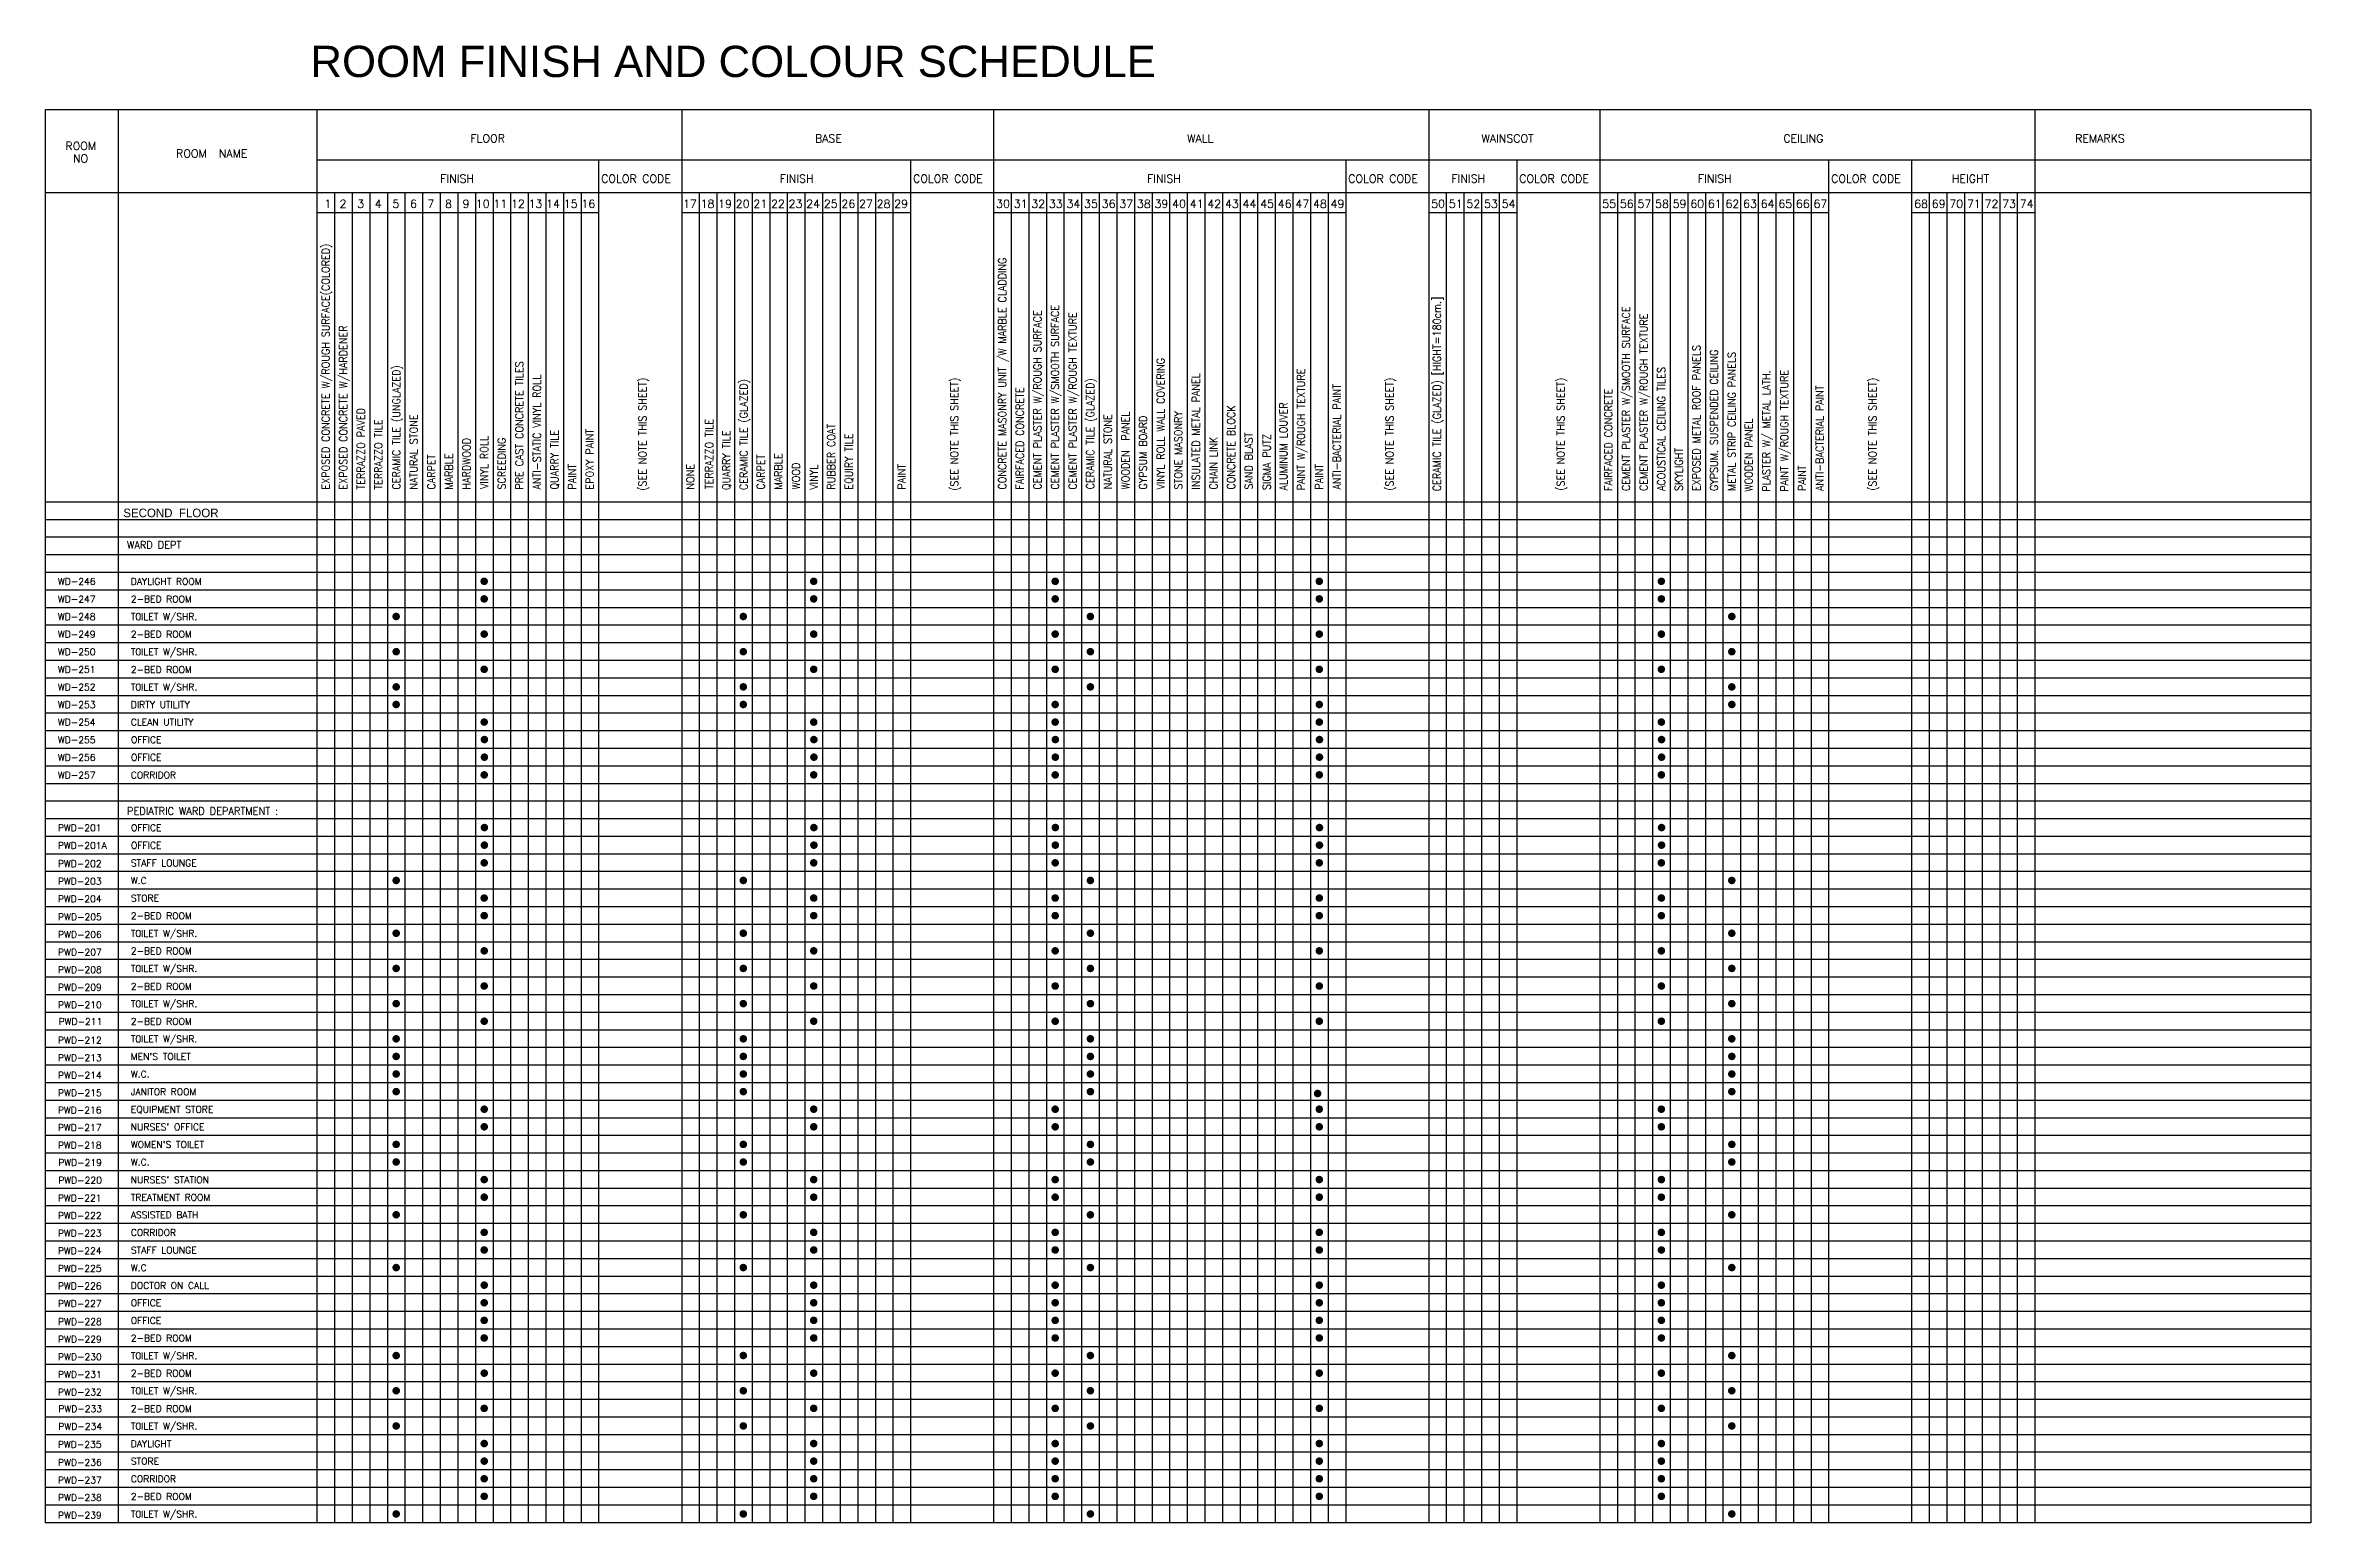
# Model space of a CAD drawing. Extents: x 1058864 to 1160188, y -265556 to -199436.
import ezdxf

# ---------------------------------------------------------------- set-up
doc = ezdxf.new("R2010")
doc.units = 0
doc.layers.get('0').update_dxf_attribs({"linetype": 'CONTINUOUS'})
for name, color, linetype in [('LIFTS', 1, 'CONTINUOUS'), ('LINE', 5, 'CONTINUOUS'), ('RAKA', 2, 'CONTINUOUS'), ('TEXT', 2, 'CONTINUOUS')]:
    doc.layers.add(name, color=color, linetype=linetype)
doc.styles.add('EBORD2', font='romand.shx')
doc.styles.add('ROMANC', font='romanc', dxfattribs={"height": 0.1})
doc.styles.add('ROMANS', font='ROMANS.shx', dxfattribs={"height": 200})
doc.styles.add('STYLE1', font='')
doc.styles.add('STYLE2', font='swissek.ttf')
doc.styles.get('STYLE1').set_extended_font_data('Andalus')

# ---------------------------------------------------------------- blocks, each defined once
blk = doc.blocks.new('DOT1')
at = {"color": 2, "const_width": 150}
blk.add_lwpolyline([(-425, -350, 1), (-275, -350, 1)], format="xyb", close=True, dxfattribs=at)

msp = doc.modelspace()

# ---------------------------------------------------------------- linework, layer by layer
at = {"layer": 'LINE', "color": 2}
for p, q in [((1058864, -202322), (1058864, -265556)), ((1160188, -202322), (1058864, -202322)), ((1160188, -202322), (1058864, -202322)), ((1062127, -202322), (1062127, -219881)), ((1071014, -202322), (1071014, -219881)), ((1087327, -202322), (1087327, -219881)), ((1101277, -202322), (1101277, -219881)), ((1120739, -202322), (1120739, -219881)), ((1128389, -202322), (1128389, -219881)), ((1147852, -202322), (1147852, -219881)), ((1160188, -202322), (1160188, -219881)), ((1160188, -204572), (1071014, -204572)), ((1083614, -204572), (1083614, -219881)), ((1097564, -204572), (1097564, -219881)), ((1117027, -204572), (1117027, -219881)), ((1124677, -204572), (1124677, -219881)), ((1138627, -204572), (1138627, -219881)), ((1142339, -204572), (1142339, -265556)), ((1160188, -206035), (1058864, -206035)), ((1083614, -206935), (1071014, -206935)), ((1097564, -206935), (1087327, -206935)), ((1117027, -206935), (1101277, -206935)), ((1124677, -206935), (1120739, -206935)), ((1138627, -206935), (1128389, -206935)), ((1147852, -206935), (1142339, -206935)), ((1160188, -219881), (1058864, -219881)), ((1160188, -220669), (1058864, -220669)), ((1062127, -219881), (1062127, -265556)), ((1071014, -219881), (1071014, -265556)), ((1083614, -219881), (1083614, -265556)), ((1087327, -219881), (1087327, -265556)), ((1097564, -219881), (1097564, -265556)), ((1101277, -219881), (1101277, -265556)), ((1117027, -219881), (1117027, -265556)), ((1120739, -219881), (1120739, -265556)), ((1124677, -219881), (1124677, -265556)), ((1128389, -219881), (1128389, -265556)), ((1138627, -219881), (1138627, -265556)), ((1160188, -219881), (1160188, -265556)), ((1160188, -265556), (1058864, -265556)), ((1160188, -265556), (1058864, -265556))]:
    msp.add_line(p, q, dxfattribs=at)
at = {"layer": 'LINE'}
for p, q in [((1071802, -206035), (1071802, -219881)), ((1072589, -206035), (1072589, -219881)), ((1073377, -206035), (1073377, -219881)), ((1074164, -206035), (1074164, -219881)), ((1074952, -206035), (1074952, -219881)), ((1075739, -206035), (1075739, -219881)), ((1076527, -206035), (1076527, -219881)), ((1077314, -206035), (1077314, -219881)), ((1078102, -206035), (1078102, -219881)), ((1078889, -206035), (1078889, -219881)), ((1079677, -206035), (1079677, -219881)), ((1080464, -206035), (1080464, -219881)), ((1081252, -206035), (1081252, -219881)), ((1082039, -206035), (1082039, -219881)), ((1082827, -206035), (1082827, -219881)), ((1088114, -206035), (1088114, -219881)), ((1088902, -206035), (1088902, -219881)), ((1089689, -206035), (1089689, -219881)), ((1090477, -206035), (1090477, -219881)), ((1091264, -206035), (1091264, -219881)), ((1092052, -206035), (1092052, -219881)), ((1092839, -206035), (1092839, -219881)), ((1093627, -206035), (1093627, -219881)), ((1094414, -206035), (1094414, -219881)), ((1095202, -206035), (1095202, -219881)), ((1095989, -206035), (1095989, -219881)), ((1096777, -206035), (1096777, -219881)), ((1102064, -206035), (1102064, -219881)), ((1102852, -206035), (1102852, -219881)), ((1103639, -206035), (1103639, -219881)), ((1104427, -206035), (1104427, -219881)), ((1105214, -206035), (1105214, -219881)), ((1106002, -206035), (1106002, -219881)), ((1106789, -206035), (1106789, -219881)), ((1107577, -206035), (1107577, -219881)), ((1108364, -206035), (1108364, -219881)), ((1109152, -206035), (1109152, -219881)), ((1109939, -206035), (1109939, -219881)), ((1110727, -206035), (1110727, -219881)), ((1111514, -206035), (1111514, -219881)), ((1112302, -206035), (1112302, -219881)), ((1113089, -206035), (1113089, -219881)), ((1113877, -206035), (1113877, -219881)), ((1114664, -206035), (1114664, -219881)), ((1115452, -206035), (1115452, -219881)), ((1116239, -206035), (1116239, -219881)), ((1121527, -206035), (1121527, -219881)), ((1122314, -206035), (1122314, -219881)), ((1123102, -206035), (1123102, -219881)), ((1123889, -206035), (1123889, -219881)), ((1129177, -206035), (1129177, -219881)), ((1129964, -206035), (1129964, -219881)), ((1130752, -206035), (1130752, -219881)), ((1131539, -206035), (1131539, -219881)), ((1132327, -206035), (1132327, -219881)), ((1133114, -206035), (1133114, -219881)), ((1133902, -206035), (1133902, -219881)), ((1134689, -206035), (1134689, -219881)), ((1135477, -206035), (1135477, -219881)), ((1136264, -206035), (1136264, -219881)), ((1137052, -206035), (1137052, -219881)), ((1137839, -206035), (1137839, -219881)), ((1143127, -206035), (1143127, -265556)), ((1143914, -206035), (1143914, -265556)), ((1144702, -206035), (1144702, -265556)), ((1145489, -206035), (1145489, -265556)), ((1146277, -206035), (1146277, -219881)), ((1147064, -206035), (1147064, -219881)), ((1071802, -219881), (1071802, -265556)), ((1072589, -219881), (1072589, -265556)), ((1073377, -219881), (1073377, -265556)), ((1074164, -219881), (1074164, -265556)), ((1074952, -219881), (1074952, -265556)), ((1075739, -219881), (1075739, -265556)), ((1076527, -219881), (1076527, -265556)), ((1077314, -219881), (1077314, -265556)), ((1078102, -219881), (1078102, -265556)), ((1078889, -219881), (1078889, -265556)), ((1079677, -219881), (1079677, -265556)), ((1080464, -219881), (1080464, -265556)), ((1081252, -219881), (1081252, -265556)), ((1082039, -219881), (1082039, -265556)), ((1082827, -219881), (1082827, -265556)), ((1088114, -219881), (1088114, -265556)), ((1088902, -219881), (1088902, -265556)), ((1089689, -219881), (1089689, -265556)), ((1090477, -219881), (1090477, -265556)), ((1091264, -219881), (1091264, -265556)), ((1092052, -219881), (1092052, -265556)), ((1092839, -219881), (1092839, -265556)), ((1093627, -219881), (1093627, -265556)), ((1094414, -219881), (1094414, -265556)), ((1095202, -219881), (1095202, -265556)), ((1095989, -219881), (1095989, -265556)), ((1096777, -219881), (1096777, -265556)), ((1102064, -219881), (1102064, -265556)), ((1102852, -219881), (1102852, -265556)), ((1103639, -219881), (1103639, -265556)), ((1104427, -219881), (1104427, -265556)), ((1105214, -219881), (1105214, -265556)), ((1106002, -219881), (1106002, -265556)), ((1106789, -219881), (1106789, -265556)), ((1107577, -219881), (1107577, -265556)), ((1108364, -219881), (1108364, -265556)), ((1109152, -219881), (1109152, -265556)), ((1109939, -219881), (1109939, -265556)), ((1110727, -219881), (1110727, -265556)), ((1111514, -219881), (1111514, -265556)), ((1112302, -219881), (1112302, -265556)), ((1113089, -219881), (1113089, -265556)), ((1113877, -219881), (1113877, -265556)), ((1114664, -219881), (1114664, -265556)), ((1115452, -219881), (1115452, -265556)), ((1116239, -219881), (1116239, -265556)), ((1121527, -219881), (1121527, -265556)), ((1122314, -219881), (1122314, -265556)), ((1123102, -219881), (1123102, -265556)), ((1123889, -219881), (1123889, -265556)), ((1129177, -219881), (1129177, -265556)), ((1129964, -219881), (1129964, -265556)), ((1130752, -219881), (1130752, -265556)), ((1131539, -219881), (1131539, -265556)), ((1132327, -219881), (1132327, -265556)), ((1133114, -219881), (1133114, -265556)), ((1133902, -219881), (1133902, -265556)), ((1134689, -219881), (1134689, -265556)), ((1135477, -219881), (1135477, -265556)), ((1136264, -219881), (1136264, -265556)), ((1137052, -219881), (1137052, -265556)), ((1137839, -219881), (1137839, -265556)), ((1146277, -219881), (1146277, -265556)), ((1147064, -219881), (1147064, -265556)), ((1147852, -219881), (1147852, -265556)), ((1160188, -221456), (1058864, -221456)), ((1160188, -222244), (1058864, -222244)), ((1160188, -223031), (1058864, -223031)), ((1160188, -223031), (1058864, -223031)), ((1160188, -223819), (1058864, -223819)), ((1160188, -224606), (1058864, -224606)), ((1160188, -225394), (1058864, -225394)), ((1160188, -226181), (1058864, -226181)), ((1160188, -226969), (1058864, -226969)), ((1160188, -227756), (1058864, -227756)), ((1160188, -228544), (1058864, -228544)), ((1160188, -229331), (1058864, -229331)), ((1160188, -230119), (1058864, -230119)), ((1160188, -230906), (1058864, -230906)), ((1160188, -231694), (1058864, -231694)), ((1160188, -232481), (1058864, -232481)), ((1160188, -233269), (1058864, -233269)), ((1160188, -234056), (1058864, -234056)), ((1160188, -234844), (1058864, -234844)), ((1160188, -235631), (1058864, -235631)), ((1160188, -236419), (1058864, -236419)), ((1160188, -237206), (1058864, -237206)), ((1160188, -237994), (1058864, -237994)), ((1160188, -238781), (1058864, -238781)), ((1160188, -239569), (1058864, -239569)), ((1160188, -240356), (1058864, -240356)), ((1160188, -241144), (1058864, -241144)), ((1160188, -241931), (1058864, -241931)), ((1160188, -242719), (1058864, -242719)), ((1160188, -243506), (1058864, -243506)), ((1160188, -244294), (1058864, -244294)), ((1160188, -245081), (1058864, -245081)), ((1160188, -245869), (1058864, -245869)), ((1160188, -246656), (1058864, -246656)), ((1160188, -247444), (1058864, -247444)), ((1160188, -248231), (1058864, -248231)), ((1160188, -249019), (1058864, -249019)), ((1160188, -249806), (1058864, -249806)), ((1160188, -250594), (1058864, -250594)), ((1160188, -251381), (1058864, -251381)), ((1160188, -252169), (1058864, -252169)), ((1160188, -252956), (1058864, -252956)), ((1160188, -253744), (1058864, -253744)), ((1160188, -254531), (1058864, -254531)), ((1160188, -255319), (1058864, -255319)), ((1160188, -256106), (1058864, -256106)), ((1160188, -256894), (1058864, -256894)), ((1160188, -257681), (1058864, -257681)), ((1160188, -257681), (1058864, -257681)), ((1160188, -258469), (1058864, -258469)), ((1160188, -258469), (1058864, -258469)), ((1160188, -259256), (1058864, -259256)), ((1160188, -259256), (1058864, -259256)), ((1160188, -260044), (1058864, -260044)), ((1160188, -260044), (1058864, -260044)), ((1160188, -260831), (1058864, -260831)), ((1160188, -260831), (1058864, -260831)), ((1160188, -261619), (1058864, -261619)), ((1160188, -261619), (1058864, -261619)), ((1160188, -262406), (1058864, -262406)), ((1160188, -262406), (1058864, -262406)), ((1160188, -263194), (1058864, -263194)), ((1160188, -263194), (1058864, -263194)), ((1160188, -263981), (1058864, -263981)), ((1160188, -263981), (1058864, -263981)), ((1160188, -264769), (1058864, -264769)), ((1160188, -264769), (1058864, -264769)), ((1160188, -264769), (1058864, -264769)), ((1160188, -264769), (1058864, -264769))]:
    msp.add_line(p, q, dxfattribs=at)

# ---------------------------------------------------------------- block references
at = {"layer": 'LIFTS', "xscale": 1.125, "yscale": 1.125, "zscale": 1.125}
for p in [(1078889, -223031), (1093627, -223031), (1104427, -223031), (1116239, -223031), (1131539, -223031), (1074952, -224606), (1078889, -223819), (1078889, -223819), (1090477, -224606), (1093627, -223819), (1093627, -223819), (1104427, -223819), (1104427, -223819), (1106002, -224606), (1116239, -223819), (1116239, -223819), (1131539, -223819), (1131539, -223819), (1134689, -224606), (1078889, -225394), (1093627, -225394), (1104427, -225394), (1116239, -225394), (1131539, -225394), (1074952, -226181), (1090477, -226181), (1106002, -226181), (1134689, -226181), (1078889, -226969), (1093627, -226969), (1104427, -226969), (1116239, -226969), (1131539, -226969), (1074952, -227756), (1074952, -228544), (1090477, -227756), (1090477, -228544), (1104427, -228544), (1106002, -227756), (1116239, -228544), (1134689, -227756), (1134689, -228544), (1078889, -229331), (1093627, -229331), (1104427, -229331), (1116239, -229331), (1131539, -229331), (1078897, -230114), (1093634, -230114), (1104434, -230114), (1116247, -230114), (1131547, -230114), (1078889, -231694), (1078897, -230902), (1093627, -231694), (1093634, -230902), (1104427, -231694), (1104434, -230902), (1116239, -231694), (1116247, -230902), (1131539, -231694), (1131547, -230902), (1078897, -234052), (1078897, -234839), (1093634, -234052), (1093634, -234839), (1104434, -234052), (1104434, -234839), (1116247, -234052), (1116247, -234839), (1131547, -234052), (1131547, -234839), (1078889, -235631), (1093627, -235631), (1104427, -235631), (1116239, -235631), (1131539, -235631), (1074952, -236419), (1090477, -236419), (1106002, -236419), (1134689, -236419), (1078889, -237206), (1093627, -237206), (1104427, -237206), (1116239, -237206), (1131539, -237206), (1074952, -238781), (1078889, -237994), (1090477, -238781), (1093627, -237994), (1104427, -237994), (1106002, -238781), (1116239, -237994), (1131539, -237994), (1134689, -238781), (1078889, -239569), (1093627, -239569), (1104427, -239569), (1116239, -239569), (1131539, -239569), (1074952, -240356), (1090477, -240356), (1106002, -240356), (1134689, -240356), (1074952, -241931), (1078889, -241144), (1090477, -241931), (1093627, -241144), (1104427, -241144), (1106002, -241931), (1116239, -241144), (1131539, -241144), (1134689, -241931), (1078889, -242719), (1093627, -242719), (1104427, -242719), (1116239, -242719), (1131539, -242719), (1074952, -243506), (1090477, -243506), (1106002, -243506), (1134689, -243506), (1074952, -244294), (1090477, -244294), (1106002, -244294), (1134689, -244294), (1074952, -245081), (1074952, -245869), (1090477, -245081), (1090477, -245869), (1106002, -245081), (1106002, -245869), (1116164, -245954), (1134689, -245081), (1134689, -245869), (1078889, -246656), (1093627, -246656), (1104427, -246656), (1116239, -246656), (1131539, -246656), (1078889, -247444), (1093627, -247444), (1104427, -247444), (1116239, -247444), (1131539, -247444), (1074952, -248231), (1074952, -249019), (1090477, -248231), (1090477, -249019), (1106002, -248231), (1106002, -249019), (1134689, -248231), (1134689, -249019), (1078889, -249806), (1093627, -249806), (1104427, -249806), (1116239, -249806), (1131539, -249806), (1078889, -250594), (1093627, -250594), (1104427, -250594), (1116239, -250594), (1131539, -250594), (1074952, -251381), (1090477, -251381), (1106002, -251381), (1134689, -251381), (1078889, -252169), (1078889, -252956), (1093627, -252169), (1093627, -252956), (1104427, -252169), (1104427, -252956), (1116239, -252169), (1116239, -252956), (1131539, -252169), (1131539, -252956), (1074952, -253744), (1090477, -253744), (1106002, -253744), (1134689, -253744), (1078889, -254531), (1093627, -254531), (1104427, -254531), (1116239, -254531), (1131539, -254531), (1078889, -255319), (1078889, -256106), (1093627, -255319), (1093627, -256106), (1104427, -255319), (1104427, -256106), (1116239, -255319), (1116239, -256106), (1131539, -255319), (1131539, -256106), (1078889, -256894), (1093627, -256894), (1104427, -256894), (1116239, -256894), (1131539, -256894), (1074952, -257681), (1090477, -257681), (1106002, -257681), (1134689, -257681), (1078889, -258469), (1093627, -258469), (1104427, -258469), (1116239, -258469), (1131539, -258469), (1074952, -259256), (1078889, -260044), (1090477, -259256), (1093627, -260044), (1104427, -260044), (1106002, -259256), (1116239, -260044), (1131539, -260044), (1134689, -259256), (1074952, -260831), (1090477, -260831), (1106002, -260831), (1134689, -260831), (1078889, -261619), (1093627, -261619), (1104427, -261619), (1116239, -261619), (1131539, -261619), (1078889, -262406), (1078889, -263194), (1093627, -262406), (1093627, -263194), (1104427, -262406), (1104427, -263194), (1116239, -262406), (1116239, -263194), (1131539, -262406), (1131539, -263194), (1078889, -263981), (1093627, -263981), (1104427, -263981), (1116239, -263981), (1131539, -263981), (1074952, -264769), (1090477, -264769), (1106002, -264769), (1134689, -264769)]:
    msp.add_blockref('DOT1', p, dxfattribs=at)

# ---------------------------------------------------------------- texts
at = {"color": 1, "style": 'STYLE2'}
msp.add_text('ROOM FINISH AND COLOUR SCHEDULE', height=1400, dxfattribs=at).set_placement((1070723, -200857))
at = {"layer": 'LINE', "color": 2}
for s, height, style, p in [('1', 360, 'ROMANS', (1071352, -206710)), ('2', 360, 'ROMANS', (1072027, -206710)), ('3', 360, 'ROMANS', (1072814, -206710)), ('4', 360, 'ROMANS', (1073602, -206710)), ('5', 360, 'ROMANS', (1074389, -206710)), ('6', 360, 'ROMANS', (1075177, -206710)), ('7', 360, 'ROMANS', (1075954, -206710)), ('8', 360, 'ROMANS', (1076741, -206710)), ('9', 360, 'ROMANS', (1077529, -206710)), ('10', 360, 'ROMANS', (1078116, -206710)), ('11', 360, 'ROMANS', (1078903, -206710)), ('12', 360, 'ROMANS', (1079691, -206710)), ('13', 360, 'ROMANS', (1080478, -206710)), ('14', 360, 'ROMANS', (1081266, -206710)), ('15', 360, 'ROMANS', (1082053, -206710)), ('16', 360, 'ROMANS', (1082841, -206710)), ('17', 360, 'ROMANS', (1087385, -206710)), ('18', 360, 'ROMANS', (1088173, -206710)), ('19', 360, 'ROMANS', (1088960, -206710)), ('20', 360, 'ROMANS', (1089748, -206710)), ('21', 360, 'ROMANS', (1090535, -206710)), ('22', 360, 'ROMANS', (1091323, -206710)), ('23', 360, 'ROMANS', (1092110, -206710)), ('24', 360, 'ROMANS', (1092898, -206710)), ('25', 360, 'ROMANS', (1093685, -206710)), ('26', 360, 'ROMANS', (1094473, -206710)), ('27', 360, 'ROMANS', (1095260, -206710)), ('28', 360, 'ROMANS', (1096048, -206710)), ('29', 360, 'ROMANS', (1096835, -206710)), ('30', 360, 'ROMANS', (1101389, -206710)), ('31', 360, 'ROMANS', (1102177, -206710)), ('32', 360, 'ROMANS', (1102964, -206710)), ('33', 360, 'ROMANS', (1103752, -206710)), ('34', 360, 'ROMANS', (1104539, -206710)), ('35', 360, 'ROMANS', (1105327, -206710)), ('36', 360, 'ROMANS', (1106114, -206710)), ('37', 360, 'ROMANS', (1106902, -206710)), ('38', 360, 'ROMANS', (1107689, -206710)), ('39', 360, 'ROMANS', (1108477, -206710)), ('40', 360, 'ROMANS', (1109264, -206710)), ('41', 360, 'ROMANS', (1110052, -206710)), ('42', 360, 'ROMANS', (1110839, -206710)), ('43', 360, 'ROMANS', (1111627, -206710)), ('44 ', 360, 'ROMANS', (1112414, -206710)), ('45', 360, 'ROMANS', (1113202, -206710)), ('46', 360, 'ROMANS', (1113989, -206710)), ('47', 360, 'ROMANS', (1114777, -206710)), ('48', 360, 'ROMANS', (1115564, -206710)), ('49', 360, 'ROMANS', (1116352, -206710)), ('50', 360, 'ROMANS', (1120852, -206710)), ('51', 360, 'ROMANS', (1121639, -206710)), ('52', 360, 'ROMANS', (1122427, -206710)), ('53', 360, 'ROMANS', (1123214, -206710)), ('54', 360, 'ROMANS', (1124002, -206710)), ('55', 360, 'ROMANS', (1128502, -206710)), ('56', 360, 'ROMANS', (1129289, -206710)), ('57', 360, 'ROMANS', (1130077, -206710)), ('58', 360, 'ROMANS', (1130864, -206710)), ('59', 360, 'ROMANS', (1131652, -206710)), ('60', 360, 'ROMANS', (1132439, -206710)), ('61', 360, 'ROMANS', (1133227, -206710)), ('62', 360, 'ROMANS', (1134014, -206710)), ('63', 360, 'ROMANS', (1134802, -206710)), ('64 ', 360, 'ROMANS', (1135589, -206710)), ('65', 360, 'ROMANS', (1136377, -206710)), ('66', 360, 'ROMANS', (1137164, -206710)), ('67', 360, 'ROMANS', (1137952, -206710)), ('68', 360, 'ROMANS', (1142452, -206710)), ('69', 360, 'ROMANS', (1143239, -206710)), ('70', 360, 'ROMANS', (1144027, -206710)), ('71', 360, 'ROMANS', (1144814, -206710)), ('72', 360, 'ROMANS', (1145602, -206710)), ('73', 360, 'ROMANS', (1146389, -206710)), ('74', 360, 'ROMANS', (1147177, -206710)), ('WD-246', 300, 'EBORD2', (1059427, -223582)), ('DAYLIGHT ROOM', 300, 'EBORD2', (1062689, -223582)), ('WD-247', 300, 'EBORD2', (1059427, -224370)), ('WD-248', 300, 'EBORD2', (1059427, -225157)), ('T0ILET W/SHR.', 300, 'EBORD2', (1062689, -225157)), ('2-BED ROOM', 300, 'EBORD2', (1062689, -224370)), ('WD-249', 300, 'EBORD2', (1059427, -225945)), ('2-BED ROOM', 300, 'EBORD2', (1062689, -225945)), ('WD-250', 300, 'EBORD2', (1059427, -226732)), ('T0ILET W/SHR.', 300, 'EBORD2', (1062689, -226732)), ('WD-251', 300, 'EBORD2', (1059427, -227520)), ('T0ILET W/SHR.', 300, 'EBORD2', (1062689, -228307)), ('2-BED ROOM', 300, 'EBORD2', (1062689, -227528)), ('WD-252', 300, 'EBORD2', (1059427, -228307)), ('WD-253', 300, 'EBORD2', (1059427, -229095)), ('DIRTY UTILITY', 300, 'EBORD2', (1062689, -229096)), ('WD-254', 300, 'EBORD2', (1059427, -229882)), ('CLEAN UTILITY', 300, 'EBORD2', (1062689, -229882)), ('WD-255', 300, 'EBORD2', (1059427, -230670)), ('OFFICE', 300, 'EBORD2', (1062697, -230665)), ('WD-256', 300, 'EBORD2', (1059427, -231457)), ('WD-257', 300, 'EBORD2', (1059427, -232245)), ('CORRIDOR', 300, 'EBORD2', (1062689, -232245)), ('OFFICE', 300, 'EBORD2', (1062697, -231453)), ('PWD-201', 300, 'EBORD2', (1059427, -234607)), ('OFFICE', 300, 'EBORD2', (1062697, -234603)), ('PWD-201A', 300, 'EBORD2', (1059427, -235395)), ('PWD-202', 300, 'EBORD2', (1059427, -236212)), ('STAFF LOUNGE', 300, 'EBORD2', (1062689, -236182)), ('OFFICE', 300, 'EBORD2', (1062697, -235390)), ('PWD-203', 300, 'EBORD2', (1059427, -237000)), ('W.C', 300, 'EBORD2', (1062689, -236970)), ('PWD-204', 300, 'EBORD2', (1059427, -237787)), ('STORE', 300, 'EBORD2', (1062689, -237753)), ('PWD-205', 300, 'EBORD2', (1059434, -238596)), ('PWD-206', 300, 'EBORD2', (1059434, -239383)), ('T0ILET W/SHR.', 300, 'EBORD2', (1062689, -239332)), ('2-BED ROOM', 300, 'EBORD2', (1062689, -238545)), ('PWD-207', 300, 'EBORD2', (1059434, -240171)), ('2-BED ROOM', 300, 'EBORD2', (1062689, -240120)), ('PWD-208', 300, 'EBORD2', (1059434, -240958)), ('T0ILET W/SHR.', 300, 'EBORD2', (1062689, -240907)), ('PWD-209', 300, 'EBORD2', (1059434, -241746)), ('T0ILET W/SHR.', 300, 'EBORD2', (1062689, -242482)), ('2-BED ROOM', 300, 'EBORD2', (1062689, -241703)), ('PWD-210', 300, 'EBORD2', (1059434, -242533)), ('PWD-211', 300, 'EBORD2', (1059457, -243277)), ('2-BED ROOM', 300, 'EBORD2', (1062689, -243270)), ('PWD-212', 300, 'EBORD2', (1059434, -244108)), ('T0ILET W/SHR.', 300, 'EBORD2', (1062689, -244057)), ('PWD-213', 300, 'EBORD2', (1059434, -244896)), ("MEN'S TOILET", 300, 'EBORD2', (1062689, -244845)), ('PWD-214', 300, 'EBORD2', (1059434, -245683)), ('PWD-215', 300, 'EBORD2', (1059434, -246471)), ('W.C.', 300, 'EBORD2', (1062689, -245632)), ('JANITOR ROOM', 300, 'EBORD2', (1062689, -246420)), ('PWD-216', 300, 'EBORD2', (1059427, -247237)), ('EQUIPMENT STORE', 300, 'EBORD2', (1062689, -247207)), ('PWD-217', 300, 'EBORD2', (1059427, -248025)), ("NURSES' OFFICE", 300, 'EBORD2', (1062689, -247995)), ('PWD-218', 300, 'EBORD2', (1059427, -248812)), ("WOMEN'S TOILET", 300, 'EBORD2', (1062689, -248782)), ('PWD-219', 300, 'EBORD2', (1059441, -249587)), ('PWD-220', 300, 'EBORD2', (1059441, -250381)), ('W.C.', 300, 'EBORD2', (1062689, -249570)), ("NURSES' STATION", 300, 'EBORD2', (1062689, -250357)), ('PWD-221', 300, 'EBORD2', (1059427, -251175)), ('TREATMENT ROOM', 300, 'EBORD2', (1062689, -251145)), ('PWD-222', 300, 'EBORD2', (1059427, -251962)), ('ASSISTED BATH', 300, 'EBORD2', (1062689, -251932)), ('PWD-223', 300, 'EBORD2', (1059427, -252750)), ('PWD-224', 300, 'EBORD2', (1059427, -253537)), ('CORRIDOR', 300, 'EBORD2', (1062689, -252720)), ('STAFF LOUNGE', 300, 'EBORD2', (1062689, -253507)), ('PWD-225', 300, 'EBORD2', (1059427, -254325)), ('W.C', 300, 'EBORD2', (1062689, -254295)), ('PWD-226', 300, 'EBORD2', (1059427, -255112)), ('DOCTOR ON CALL', 300, 'EBORD2', (1062689, -255090)), ('PWD-227', 300, 'EBORD2', (1059427, -255900)), ('OFFICE', 300, 'EBORD2', (1062689, -255870)), ('PWD-228', 300, 'EBORD2', (1059434, -256708)), ('PWD-229', 300, 'EBORD2', (1059434, -257496)), ('OFFICE', 300, 'EBORD2', (1062689, -256657)), ('2-BED ROOM', 300, 'EBORD2', (1062689, -257445)), ('PWD-230', 300, 'EBORD2', (1059434, -258283)), ('T0ILET W/SHR.', 300, 'EBORD2', (1062689, -258232)), ('PWD-231', 300, 'EBORD2', (1059434, -259071)), ('2-BED ROOM', 300, 'EBORD2', (1062689, -259020)), ('PWD-232', 300, 'EBORD2', (1059434, -259858)), ('PWD-233', 300, 'EBORD2', (1059447, -260609)), ('T0ILET W/SHR.', 300, 'EBORD2', (1062689, -259807)), ('2-BED ROOM', 300, 'EBORD2', (1062689, -260603)), ('PWD-234', 300, 'EBORD2', (1059447, -261396)), ('T0ILET W/SHR.', 300, 'EBORD2', (1062689, -261382)), ('PWD-235', 300, 'EBORD2', (1059427, -262200)), ('DAYLIGHT', 300, 'EBORD2', (1062689, -262170)), ('PWD-236', 300, 'EBORD2', (1059434, -263008)), ('STORE', 300, 'EBORD2', (1062689, -262953)), ('PWD-237', 300, 'EBORD2', (1059434, -263796)), ('PWD-238', 300, 'EBORD2', (1059434, -264583)), ('CORRIDOR', 300, 'EBORD2', (1062689, -263745)), ('2-BED ROOM', 300, 'EBORD2', (1062689, -264532)), ('PWD-239', 300, 'EBORD2', (1059434, -265371)), ('T0ILET W/SHR.', 300, 'EBORD2', (1062689, -265320))]:
    msp.add_text(s, height=height, dxfattribs=dict(at, style=style)).set_placement(p)
at = {"layer": 'LINE', "color": 2, "style": 'EBORD2', "width": 0.9}
for s, p in [('EXPOSED CONCRETE W/ROUGH SURFACE(COLORED)', (1071577, -219319)), ('CONCRETE MASONRY UNIT /W MARBLE CLADDING', (1101839, -219319)), ('CERAMIC TILE (GLAZED) [HIGHT=180cm.]', (1121280, -219393)), ('CEMENT PLASTER W/ROUGH SURFACE', (1103414, -219319)), ('CEMENT PLASTER W/SMOOTH SURFACE', (1104202, -219319)), ('CEMENT PLASTER W/ROUGH TEXTURE', (1104989, -219319)), ('CEMENT PLASTER W/SMOOTH SURFACE', (1129739, -219385)), ('CEMENT PLASTER W/ROUGH TEXTURE', (1130527, -219385)), ('EXPOSED CONCRETE W/HARDENER', (1072364, -219319)), ('CERAMIC TILE (UNGLAZED)', (1074741, -219319)), ('PRE CAST CONCRETE TILES', (1080239, -219319)), ('VINYL ROLL WALL COVERING', (1108927, -219319)), ('ACOUSTICAL CEILING TILES', (1131314, -219385)), ('EXPOSED METAL ROOF PANELS', (1132889, -219385)), ('GYPSUM. SUSPENDED CEILING', (1133677, -219385)), ('METAL STRIP CEILING PANELS', (1134464, -219385)), ('ANTI-STATIC VINYL ROLL', (1081027, -219319)), ('(SEE NOTE THIS SHEET)', (1085750, -219373)), ('CERAMIC TILE (GLAZED)', (1090271, -219344)), ('(SEE NOTE THIS SHEET)', (1099700, -219373)), ('FAIRFACED CONCRETE', (1102627, -219319)), ('CERAMIC TILE (GLAZED)', (1105776, -219307)), ('INSULATED METAL PANEL', (1110502, -219319)), ('PAINT W/ROUGH TEXTURE', (1115203, -219357)), ('ANTI-BACTERIAL PAINT', (1116802, -219319)), ('(SEE NOTE THIS SHEET)', (1119163, -219373)), ('(SEE NOTE THIS SHEET)', (1126813, -219373)), ('FAIRFACED CONCRETE', (1128952, -219385)), ('PLASTER W/ METAL LATH.', (1136019, -219420)), ('PAINT W/ROUGH TEXTURE', (1136819, -219417)), ('ANTI-BACTERIAL PAINT', (1138402, -219385)), ('(SEE NOTE THIS SHEET)', (1140763, -219373)), ('TERRAZZO PAVED', (1073152, -219319)), ('WOODEN  PANEL', (1107352, -219319)), ('STONE MASONRY', (1109714, -219319)), ('CONCRETE BLOCK', (1112077, -219319)), ('ALUMINUM LOUVER', (1114417, -219362)), ('TERRAZZO TILE', (1073937, -219326)), ('NATURAL STONE', (1075514, -219319)), ('QUARRY TILE', (1081814, -219319)), ('EPOXY PAINT', (1083389, -219319)), ('TERRAZZO TILE', (1088731, -219301)), ('QUARRY TILE', (1089501, -219344)), ('RUBBER COAT', (1094189, -219319)), ('EQUIRY TILE', (1094977, -219319)), ('NATURAL STONE', (1106563, -219307)), ('GYPSUM BOARD', (1108139, -219319)), ('SAND BLAST', (1112864, -219319)), ('SIGMA PUTZ', (1113672, -219338)), ('WOODEN PANEL', (1135228, -219417)), ('CARPET', (1076302, -219319)), ('MARBLE', (1077089, -219319)), ('HARDWOOD', (1077877, -219319)), ('VINYL ROLL', (1078669, -219295)), ('SCREEDING', (1079452, -219319)), ('CARPET', (1091039, -219319)), ('MARBLE', (1091827, -219319)), ('CHAIN LINK', (1111289, -219319)), ('SKYLIGHT', (1132102, -219385)), ('PAINT', (1082602, -219319)), ('NONE', (1087889, -219319)), ('WOOD', (1092614, -219319)), ('VINYL', (1093411, -219323)), ('PAINT', (1097339, -219319)), ('PAINT', (1116014, -219319)), ('PAINT', (1137614, -219385))]:
    msp.add_text(s, height=350, rotation=90, dxfattribs=at).set_placement(p)
at = {"layer": 'LINE', "color": 2, "style": 'ROMANC', "width": 0.95}
for s, p in [('WARD DEPT', (1062520, -221963)), ('PEDIATRIC WARD DEPARTMENT :', (1062520, -233876))]:
    msp.add_text(s, height=337.5, dxfattribs=at).set_placement(p)
at = {"layer": 'RAKA', "style": 'ROMANS'}
for s, p in [('FLOOR', (1077877, -203785)), ('BASE', (1093289, -203785)), ('WALL', (1109939, -203785)), ('WAINSCOT', (1123102, -203785)), ('CEILING', (1136602, -203785)), ('REMARKS', (1149652, -203785)), ('ROOM', (1059764, -204122)), ('NO', (1060102, -204685)), ('ROOM', (1064714, -204460)), ('NAME', (1066627, -204460)), ('FINISH', (1076527, -205585)), ('COLOR CODE', (1083727, -205585)), ('FINISH', (1091714, -205585)), ('COLOR CODE', (1097677, -205585)), ('FINISH', (1108139, -205585)), ('COLOR CODE', (1117139, -205585)), ('FINISH', (1121752, -205585)), ('COLOR CODE', (1124789, -205585)), ('FINISH', (1132777, -205585)), ('COLOR CODE', (1138739, -205585)), ('HEIGHT', (1144139, -205585))]:
    msp.add_text(s, height=360, dxfattribs=at).set_placement(p)
at = {"layer": 'TEXT', "style": 'STYLE1'}
msp.add_text('SECOND  FLOOR ', height=384.75, dxfattribs=at).set_placement((1062352, -220556))

doc.saveas('drawing.dxf')
